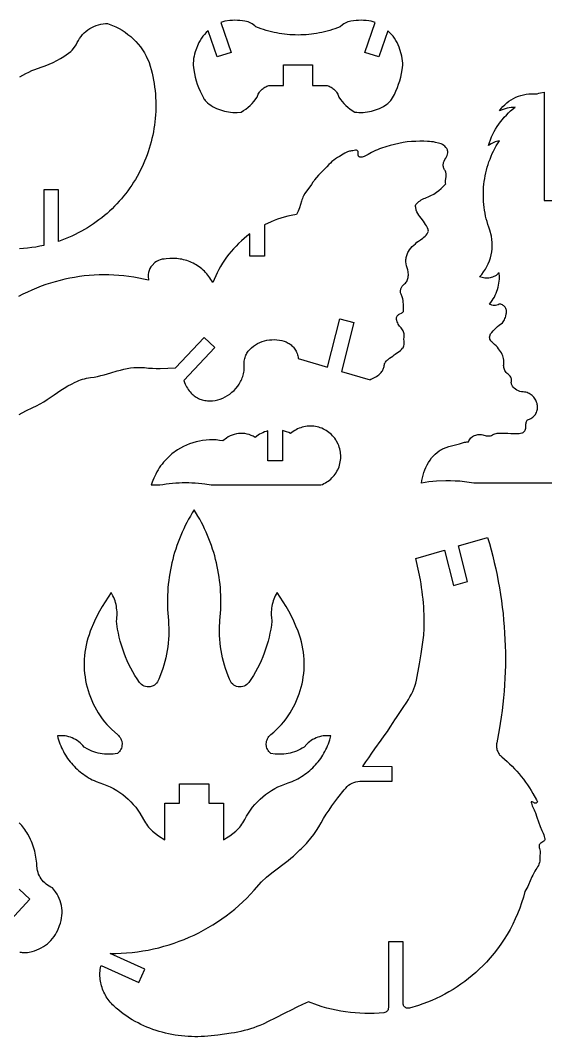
# Model space of a CAD drawing. Extents: x -3.7 to 29.6, y -1.8 to 16.4.
# Drawn here: x 7.87 to 16.91, y -1.79 to 15.72 of the extents above; entities that cross this region are included whole.
import ezdxf

# ---------------------------------------------------------------- set-up
doc = ezdxf.new("R2010")
doc.units = 0

msp = doc.modelspace()

# ---------------------------------------------------------------- linework, layer by layer
for points in [[(7.861, 14.745), (7.91, 14.775), (7.961, 14.803), (8.013, 14.829), (8.066, 14.853), (8.119, 14.875), (8.23, 14.913), (8.298, 14.937), (8.365, 14.964), (8.431, 14.993), (8.495, 15.025), (8.558, 15.06), (8.619, 15.097), (8.737, 15.18), (8.762, 15.208), (8.786, 15.237), (8.832, 15.298), (8.849, 15.336), (8.868, 15.373), (8.89, 15.408), (8.914, 15.442), (8.94, 15.473), (8.968, 15.503), (8.999, 15.53), (9.031, 15.555), (9.064, 15.578), (9.1, 15.598), (9.136, 15.616), (9.174, 15.631), (9.213, 15.644), (9.254, 15.654), (9.337, 15.664), (9.353, 15.664), (9.368, 15.663), (9.399, 15.656), (9.457, 15.633), (9.513, 15.608), (9.568, 15.579), (9.621, 15.548), (9.673, 15.514), (9.722, 15.478), (9.769, 15.439), (9.814, 15.398), (9.857, 15.354), (9.897, 15.309), (9.936, 15.261), (9.971, 15.211), (10.004, 15.159), (10.035, 15.105), (10.087, 14.993), (10.105, 14.932), (10.122, 14.872), (10.137, 14.812), (10.15, 14.752), (10.162, 14.691), (10.172, 14.631), (10.181, 14.57), (10.188, 14.51), (10.194, 14.45), (10.198, 14.389), (10.2, 14.329), (10.202, 14.269), (10.201, 14.21), (10.2, 14.15), (10.196, 14.09), (10.192, 14.031), (10.186, 13.972), (10.178, 13.914), (10.17, 13.855), (10.159, 13.797), (10.148, 13.739), (10.135, 13.682), (10.121, 13.625), (10.105, 13.568), (10.088, 13.512), (10.07, 13.457), (10.05, 13.401), (10.03, 13.347), (10.007, 13.292), (9.984, 13.239), (9.959, 13.186), (9.934, 13.133), (9.907, 13.082), (9.878, 13.03), (9.849, 12.98), (9.818, 12.93), (9.786, 12.881), (9.753, 12.833), (9.719, 12.785), (9.684, 12.738), (9.647, 12.692), (9.61, 12.647), (9.571, 12.603), (9.531, 12.559), (9.49, 12.517), (9.448, 12.475), (9.405, 12.435), (9.361, 12.395), (9.316, 12.356), (9.27, 12.319), (9.223, 12.282), (9.175, 12.246), (9.126, 12.212), (9.075, 12.179), (9.024, 12.146), (8.972, 12.115), (8.919, 12.086), (8.866, 12.057), (8.811, 12.03), (8.755, 12.003), (8.698, 11.979), (8.641, 11.955), (8.523, 11.912), (8.523, 12.802), (8.271, 12.802), (8.271, 12.802), (8.271, 11.841), (8.202, 11.827), (8.133, 11.814), (8.064, 11.804), (7.994, 11.796), (7.925, 11.789), (7.855, 11.785)], [(18.397, 7.748), (15.675, 7.748), (15.596, 7.761), (15.516, 7.771), (15.436, 7.779), (15.356, 7.784), (15.276, 7.787), (15.195, 7.787), (15.035, 7.781), (14.969, 7.775), (14.904, 7.768), (14.774, 7.748), (14.782, 7.793), (14.791, 7.839), (14.803, 7.884), (14.818, 7.93), (14.834, 7.975), (14.853, 8.019), (14.874, 8.062), (14.898, 8.103), (14.923, 8.143), (14.951, 8.181), (14.981, 8.216), (15.012, 8.249), (15.046, 8.278), (15.081, 8.304), (15.099, 8.316), (15.118, 8.327), (15.137, 8.337), (15.157, 8.346), (15.2, 8.362), (15.245, 8.377), (15.291, 8.391), (15.338, 8.404), (15.431, 8.427), (15.518, 8.451), (15.537, 8.455), (15.555, 8.457), (15.583, 8.458), (15.591, 8.478), (15.601, 8.496), (15.612, 8.513), (15.625, 8.527), (15.64, 8.54), (15.655, 8.552), (15.672, 8.562), (15.69, 8.57), (15.709, 8.576), (15.728, 8.581), (15.748, 8.584), (15.769, 8.585), (15.789, 8.585), (15.81, 8.583), (15.83, 8.579), (15.85, 8.574), (15.87, 8.569), (15.889, 8.565), (15.909, 8.562), (15.928, 8.561), (15.947, 8.562), (15.966, 8.565), (15.984, 8.571), (16.001, 8.581), (16.02, 8.591), (16.039, 8.599), (16.059, 8.605), (16.079, 8.608), (16.1, 8.61), (16.121, 8.611), (16.163, 8.611), (16.213, 8.61), (16.262, 8.608), (16.312, 8.605), (16.36, 8.605), (16.409, 8.604), (16.433, 8.604), (16.458, 8.605), (16.482, 8.607), (16.505, 8.613), (16.516, 8.617), (16.526, 8.622), (16.536, 8.629), (16.545, 8.636), (16.555, 8.648), (16.561, 8.662), (16.566, 8.677), (16.57, 8.693), (16.573, 8.728), (16.575, 8.763), (16.577, 8.779), (16.579, 8.795), (16.583, 8.809), (16.589, 8.822), (16.596, 8.832), (16.607, 8.84), (16.613, 8.843), (16.62, 8.846), (16.637, 8.848), (16.658, 8.859), (16.678, 8.871), (16.696, 8.885), (16.711, 8.9), (16.725, 8.916), (16.737, 8.932), (16.747, 8.949), (16.756, 8.967), (16.763, 8.986), (16.768, 9.005), (16.771, 9.024), (16.773, 9.043), (16.773, 9.063), (16.772, 9.083), (16.769, 9.102), (16.765, 9.121), (16.759, 9.14), (16.752, 9.159), (16.744, 9.177), (16.734, 9.195), (16.723, 9.211), (16.711, 9.227), (16.697, 9.242), (16.683, 9.256), (16.667, 9.269), (16.65, 9.281), (16.632, 9.291), (16.613, 9.3), (16.593, 9.307), (16.572, 9.312), (16.55, 9.316), (16.527, 9.318), (16.499, 9.321), (16.471, 9.328), (16.444, 9.337), (16.419, 9.35), (16.395, 9.364), (16.374, 9.381), (16.356, 9.4), (16.341, 9.42), (16.335, 9.43), (16.33, 9.441), (16.326, 9.452), (16.324, 9.463), (16.322, 9.474), (16.322, 9.485), (16.324, 9.495), (16.326, 9.506), (16.326, 9.524), (16.324, 9.542), (16.319, 9.558), (16.312, 9.574), (16.303, 9.589), (16.293, 9.603), (16.266, 9.626), (16.25, 9.639), (16.235, 9.654), (16.223, 9.67), (16.213, 9.687), (16.205, 9.704), (16.198, 9.722), (16.194, 9.74), (16.192, 9.758), (16.191, 9.776), (16.193, 9.794), (16.195, 9.818), (16.195, 9.842), (16.193, 9.867), (16.189, 9.892), (16.183, 9.916), (16.174, 9.941), (16.163, 9.966), (16.151, 9.99), (16.136, 10.015), (16.12, 10.039), (16.102, 10.063), (16.082, 10.087), (16.06, 10.111), (16.036, 10.134), (16.011, 10.158), (15.985, 10.18), (15.972, 10.194), (15.962, 10.21), (15.955, 10.227), (15.95, 10.245), (15.949, 10.263), (15.951, 10.281), (15.963, 10.317), (15.986, 10.344), (16.009, 10.37), (16.034, 10.396), (16.059, 10.42), (16.086, 10.444), (16.113, 10.466), (16.169, 10.508), (16.182, 10.526), (16.193, 10.544), (16.203, 10.563), (16.212, 10.583), (16.22, 10.603), (16.227, 10.624), (16.236, 10.666), (16.239, 10.68), (16.24, 10.695), (16.24, 10.71), (16.238, 10.725), (16.234, 10.739), (16.229, 10.753), (16.214, 10.779), (16.205, 10.79), (16.194, 10.801), (16.182, 10.81), (16.17, 10.818), (16.156, 10.824), (16.142, 10.829), (16.113, 10.833), (16.094, 10.821), (16.074, 10.813), (16.052, 10.807), (16.031, 10.806), (16.009, 10.807), (15.988, 10.813), (15.949, 10.833), (15.972, 10.862), (15.993, 10.892), (16.013, 10.922), (16.031, 10.953), (16.047, 10.986), (16.062, 11.018), (16.075, 11.052), (16.087, 11.086), (16.096, 11.121), (16.104, 11.156), (16.11, 11.192), (16.114, 11.227), (16.117, 11.264), (16.117, 11.3), (16.113, 11.373), (16.096, 11.356), (16.079, 11.341), (16.06, 11.327), (16.041, 11.315), (16.02, 11.305), (16, 11.296), (15.978, 11.289), (15.956, 11.283), (15.934, 11.279), (15.911, 11.277), (15.889, 11.277), (15.866, 11.278), (15.843, 11.282), (15.821, 11.287), (15.776, 11.302), (15.813, 11.344), (15.846, 11.387), (15.876, 11.433), (15.902, 11.479), (15.926, 11.528), (15.946, 11.578), (15.962, 11.629), (15.975, 11.68), (15.985, 11.733), (15.991, 11.786), (15.994, 11.839), (15.993, 11.893), (15.988, 11.947), (15.98, 12.001), (15.953, 12.107), (15.935, 12.155), (15.919, 12.203), (15.905, 12.252), (15.892, 12.3), (15.88, 12.349), (15.87, 12.399), (15.861, 12.448), (15.854, 12.498), (15.849, 12.547), (15.845, 12.597), (15.842, 12.647), (15.841, 12.697), (15.841, 12.747), (15.842, 12.796), (15.846, 12.846), (15.85, 12.895), (15.856, 12.945), (15.864, 12.994), (15.872, 13.043), (15.883, 13.092), (15.894, 13.14), (15.908, 13.188), (15.922, 13.236), (15.938, 13.283), (15.956, 13.33), (15.975, 13.377), (15.995, 13.423), (16.016, 13.468), (16.04, 13.513), (16.064, 13.558), (16.117, 13.644), (16.092, 13.639), (16.067, 13.633), (16.043, 13.625), (16.019, 13.616), (15.996, 13.605), (15.974, 13.593), (15.931, 13.566), (15.947, 13.615), (15.964, 13.663), (15.983, 13.71), (16.005, 13.756), (16.028, 13.802), (16.052, 13.846), (16.079, 13.89), (16.107, 13.932), (16.137, 13.973), (16.169, 14.013), (16.202, 14.051), (16.237, 14.088), (16.273, 14.124), (16.311, 14.158), (16.391, 14.223), (16.356, 14.22), (16.321, 14.217), (16.286, 14.211), (16.251, 14.204), (16.217, 14.195), (16.183, 14.185), (16.117, 14.16), (16.146, 14.198), (16.177, 14.233), (16.21, 14.266), (16.245, 14.297), (16.282, 14.325), (16.32, 14.351), (16.36, 14.374), (16.401, 14.394), (16.444, 14.412), (16.488, 14.427), (16.532, 14.439), (16.578, 14.448), (16.624, 14.453), (16.671, 14.456), (16.765, 14.452), (16.765, 14.452), (16.795, 14.463), (16.825, 14.472), (16.888, 14.485), (16.888, 12.617), (17.14, 12.617)], [(7.847, 8.932), (7.966, 8.992), (8.086, 9.049), (8.149, 9.08), (8.211, 9.114), (8.271, 9.15), (8.331, 9.188), (8.449, 9.268), (8.567, 9.347), (8.626, 9.385), (8.686, 9.422), (8.748, 9.455), (8.81, 9.486), (8.842, 9.5), (8.874, 9.513), (8.907, 9.525), (8.94, 9.536), (8.973, 9.545), (9.007, 9.554), (9.042, 9.56), (9.077, 9.566), (9.137, 9.575), (9.196, 9.587), (9.254, 9.6), (9.311, 9.615), (9.425, 9.648), (9.538, 9.681), (9.595, 9.696), (9.651, 9.71), (9.709, 9.722), (9.767, 9.731), (9.825, 9.738), (9.884, 9.742), (9.914, 9.742), (9.945, 9.741), (9.975, 9.74), (10.006, 9.737), (10.074, 9.73), (10.142, 9.727), (10.21, 9.725), (10.276, 9.725), (10.409, 9.728), (10.542, 9.732), (11.033, 10.258), (11.217, 10.085), (10.682, 9.513), (10.694, 9.483), (10.706, 9.455), (10.718, 9.429), (10.731, 9.404), (10.745, 9.381), (10.76, 9.359), (10.775, 9.338), (10.791, 9.318), (10.808, 9.3), (10.825, 9.283), (10.843, 9.267), (10.861, 9.252), (10.88, 9.239), (10.899, 9.227), (10.919, 9.216), (10.939, 9.206), (10.96, 9.197), (10.981, 9.189), (11.002, 9.183), (11.023, 9.177), (11.045, 9.173), (11.067, 9.169), (11.089, 9.167), (11.111, 9.166), (11.133, 9.165), (11.178, 9.168), (11.222, 9.174), (11.267, 9.184), (11.311, 9.197), (11.354, 9.214), (11.396, 9.234), (11.436, 9.257), (11.476, 9.283), (11.513, 9.312), (11.548, 9.344), (11.581, 9.379), (11.611, 9.416), (11.638, 9.455), (11.662, 9.496), (11.672, 9.518), (11.682, 9.54), (11.691, 9.562), (11.699, 9.585), (11.706, 9.609), (11.712, 9.633), (11.717, 9.657), (11.72, 9.682), (11.723, 9.707), (11.724, 9.732), (11.725, 9.758), (11.724, 9.784), (11.723, 9.807), (11.723, 9.829), (11.725, 9.851), (11.728, 9.872), (11.733, 9.892), (11.738, 9.912), (11.745, 9.932), (11.753, 9.951), (11.761, 9.969), (11.771, 9.987), (11.782, 10.004), (11.794, 10.02), (11.806, 10.036), (11.82, 10.051), (11.849, 10.08), (11.881, 10.106), (11.915, 10.13), (11.952, 10.151), (11.991, 10.169), (12.031, 10.185), (12.073, 10.198), (12.115, 10.208), (12.158, 10.215), (12.201, 10.219), (12.244, 10.22), (12.287, 10.218), (12.329, 10.213), (12.37, 10.205), (12.409, 10.194), (12.447, 10.179), (12.465, 10.171), (12.482, 10.161), (12.499, 10.151), (12.516, 10.14), (12.531, 10.128), (12.546, 10.115), (12.56, 10.102), (12.573, 10.087), (12.586, 10.072), (12.597, 10.055), (12.608, 10.038), (12.618, 10.02), (12.626, 10.001), (12.634, 9.981), (12.641, 9.96), (12.646, 9.938), (12.65, 9.916), (12.653, 9.892), (13.155, 9.744), (13.155, 9.744), (13.368, 10.576), (13.613, 10.513), (13.397, 9.673), (13.89, 9.527), (13.904, 9.536), (13.91, 9.539), (13.945, 9.555), (13.978, 9.573), (14.001, 9.587), (14.024, 9.602), (14.039, 9.614), (14.055, 9.627), (14.069, 9.64), (14.082, 9.655), (14.093, 9.668), (14.102, 9.682), (14.111, 9.697), (14.118, 9.712), (14.124, 9.727), (14.128, 9.742), (14.132, 9.759), (14.134, 9.775), (14.137, 9.792), (14.141, 9.807), (14.148, 9.821), (14.156, 9.834), (14.165, 9.847), (14.176, 9.858), (14.188, 9.869), (14.2, 9.879), (14.227, 9.898), (14.255, 9.917), (14.281, 9.935), (14.306, 9.955), (14.325, 9.971), (14.347, 9.986), (14.391, 10.017), (14.413, 10.033), (14.433, 10.051), (14.451, 10.071), (14.459, 10.081), (14.466, 10.093), (14.472, 10.115), (14.476, 10.138), (14.477, 10.162), (14.476, 10.185), (14.474, 10.233), (14.475, 10.256), (14.476, 10.279), (14.478, 10.298), (14.476, 10.318), (14.472, 10.337), (14.466, 10.356), (14.458, 10.374), (14.448, 10.391), (14.437, 10.407), (14.425, 10.421), (14.412, 10.435), (14.399, 10.451), (14.387, 10.469), (14.376, 10.487), (14.366, 10.507), (14.358, 10.527), (14.352, 10.547), (14.348, 10.568), (14.347, 10.581), (14.347, 10.598), (14.349, 10.612), (14.355, 10.624), (14.362, 10.634), (14.372, 10.643), (14.382, 10.65), (14.405, 10.663), (14.429, 10.675), (14.44, 10.681), (14.45, 10.689), (14.458, 10.697), (14.464, 10.707), (14.467, 10.719), (14.468, 10.733), (14.466, 10.8), (14.465, 10.832), (14.463, 10.863), (14.46, 10.894), (14.454, 10.925), (14.444, 10.956), (14.438, 10.972), (14.43, 10.987), (14.424, 11.001), (14.42, 11.015), (14.417, 11.028), (14.415, 11.042), (14.415, 11.055), (14.416, 11.069), (14.418, 11.082), (14.421, 11.094), (14.426, 11.107), (14.432, 11.119), (14.439, 11.131), (14.446, 11.142), (14.464, 11.163), (14.485, 11.182), (14.499, 11.194), (14.511, 11.208), (14.522, 11.223), (14.53, 11.239), (14.537, 11.256), (14.542, 11.274), (14.546, 11.292), (14.549, 11.311), (14.55, 11.33), (14.55, 11.349), (14.549, 11.368), (14.546, 11.387), (14.539, 11.423), (14.528, 11.457), (14.518, 11.49), (14.511, 11.525), (14.508, 11.561), (14.508, 11.598), (14.51, 11.616), (14.512, 11.634), (14.516, 11.652), (14.521, 11.67), (14.527, 11.687), (14.534, 11.704), (14.542, 11.72), (14.551, 11.736), (14.572, 11.765), (14.594, 11.794), (14.618, 11.821), (14.643, 11.848), (14.67, 11.872), (14.698, 11.896), (14.727, 11.918), (14.757, 11.939), (14.799, 11.969), (14.819, 11.985), (14.838, 12.002), (14.856, 12.02), (14.871, 12.04), (14.885, 12.063), (14.896, 12.088), (14.893, 12.103), (14.889, 12.119), (14.878, 12.148), (14.864, 12.177), (14.847, 12.205), (14.829, 12.232), (14.809, 12.258), (14.768, 12.311), (14.748, 12.338), (14.73, 12.365), (14.713, 12.392), (14.698, 12.421), (14.686, 12.45), (14.682, 12.465), (14.679, 12.481), (14.676, 12.497), (14.675, 12.513), (14.675, 12.53), (14.676, 12.547), (14.712, 12.581), (14.732, 12.598), (14.751, 12.613), (14.772, 12.626), (14.793, 12.639), (14.815, 12.65), (14.838, 12.659), (14.864, 12.668), (14.89, 12.678), (14.939, 12.701), (14.986, 12.728), (15.032, 12.758), (15.075, 12.79), (15.117, 12.825), (15.156, 12.863), (15.194, 12.903), (15.192, 12.917), (15.191, 12.931), (15.192, 12.961), (15.199, 13.021), (15.202, 13.051), (15.202, 13.066), (15.201, 13.08), (15.198, 13.094), (15.195, 13.107), (15.189, 13.12), (15.181, 13.132), (15.173, 13.145), (15.166, 13.158), (15.161, 13.171), (15.157, 13.184), (15.154, 13.198), (15.152, 13.212), (15.151, 13.226), (15.152, 13.24), (15.154, 13.254), (15.156, 13.268), (15.16, 13.282), (15.165, 13.295), (15.177, 13.322), (15.193, 13.347), (15.207, 13.369), (15.217, 13.392), (15.225, 13.415), (15.228, 13.439), (15.229, 13.451), (15.228, 13.463), (15.226, 13.475), (15.223, 13.487), (15.219, 13.498), (15.213, 13.509), (15.206, 13.52), (15.198, 13.53), (15.179, 13.55), (15.159, 13.566), (15.137, 13.579), (15.114, 13.59), (15.091, 13.599), (15.067, 13.606), (15.016, 13.618), (14.983, 13.625), (14.949, 13.629), (14.916, 13.632), (14.882, 13.634), (14.815, 13.636), (14.748, 13.636), (14.676, 13.635), (14.603, 13.631), (14.531, 13.624), (14.495, 13.619), (14.461, 13.613), (14.387, 13.599), (14.313, 13.582), (14.237, 13.563), (14.162, 13.542), (14.088, 13.518), (14.052, 13.505), (14.016, 13.491), (13.982, 13.476), (13.948, 13.46), (13.915, 13.443), (13.884, 13.426), (13.855, 13.409), (13.822, 13.391), (13.788, 13.375), (13.771, 13.368), (13.755, 13.364), (13.74, 13.361), (13.726, 13.361), (13.713, 13.364), (13.708, 13.366), (13.703, 13.37), (13.698, 13.374), (13.694, 13.379), (13.691, 13.385), (13.688, 13.393), (13.685, 13.411), (13.685, 13.434), (13.685, 13.448), (13.683, 13.459), (13.679, 13.468), (13.673, 13.474), (13.666, 13.479), (13.658, 13.481), (13.649, 13.482), (13.639, 13.482), (13.617, 13.478), (13.594, 13.474), (13.572, 13.469), (13.552, 13.468), (13.536, 13.467), (13.52, 13.463), (13.504, 13.457), (13.488, 13.449), (13.456, 13.43), (13.427, 13.412), (13.363, 13.374), (13.33, 13.354), (13.297, 13.333), (13.265, 13.311), (13.235, 13.288), (13.207, 13.262), (13.181, 13.235), (13.148, 13.197), (13.112, 13.16), (13.038, 13.087), (13.001, 13.05), (12.967, 13.012), (12.935, 12.972), (12.92, 12.951), (12.906, 12.93), (12.881, 12.89), (12.853, 12.852), (12.796, 12.775), (12.769, 12.735), (12.745, 12.695), (12.734, 12.674), (12.725, 12.652), (12.717, 12.63), (12.71, 12.607), (12.693, 12.548), (12.673, 12.49), (12.65, 12.433), (12.626, 12.376), (12.532, 12.359), (12.473, 12.345), (12.414, 12.329), (12.356, 12.311), (12.298, 12.292), (12.241, 12.271), (12.185, 12.247), (12.074, 12.195), (12.074, 11.66), (11.821, 11.66), (11.822, 12.04), (11.771, 12.001), (11.722, 11.961), (11.674, 11.919), (11.627, 11.876), (11.583, 11.832), (11.54, 11.785), (11.498, 11.738), (11.458, 11.689), (11.42, 11.639), (11.383, 11.587), (11.348, 11.535), (11.315, 11.481), (11.284, 11.426), (11.255, 11.37), (11.181, 11.205), (11.166, 11.232), (11.151, 11.258), (11.134, 11.283), (11.116, 11.308), (11.097, 11.332), (11.078, 11.355), (11.058, 11.377), (11.037, 11.398), (11.015, 11.418), (10.993, 11.438), (10.969, 11.456), (10.946, 11.474), (10.921, 11.491), (10.896, 11.507), (10.871, 11.521), (10.845, 11.535), (10.818, 11.548), (10.791, 11.56), (10.763, 11.57), (10.735, 11.58), (10.707, 11.589), (10.678, 11.596), (10.649, 11.603), (10.62, 11.608), (10.59, 11.612), (10.561, 11.616), (10.531, 11.617), (10.5, 11.618), (10.47, 11.618), (10.44, 11.616), (10.379, 11.61), (10.344, 11.608), (10.31, 11.603), (10.277, 11.595), (10.245, 11.582), (10.215, 11.566), (10.187, 11.547), (10.138, 11.499), (10.117, 11.471), (10.1, 11.442), (10.087, 11.41), (10.077, 11.378), (10.071, 11.344), (10.069, 11.31), (10.076, 11.242), (9.991, 11.262), (9.907, 11.279), (9.821, 11.294), (9.736, 11.307), (9.651, 11.317), (9.566, 11.325), (9.48, 11.331), (9.395, 11.334), (9.309, 11.335), (9.224, 11.334), (9.139, 11.33), (9.054, 11.324), (8.97, 11.316), (8.885, 11.305), (8.801, 11.292), (8.718, 11.277), (8.635, 11.259), (8.552, 11.239), (8.47, 11.217), (8.388, 11.193), (8.308, 11.167), (8.227, 11.138), (8.148, 11.107), (8.069, 11.074), (7.991, 11.039), (7.914, 11.001), (7.838, 10.962)], [(7.858, -0.331), (7.88, -0.334), (7.902, -0.336), (7.924, -0.338), (7.947, -0.338), (7.991, -0.336), (8.018, -0.332), (8.071, -0.32), (8.113, -0.308), (8.153, -0.293), (8.192, -0.276), (8.23, -0.257), (8.266, -0.236), (8.301, -0.212), (8.335, -0.186), (8.366, -0.158), (8.396, -0.128), (8.423, -0.096), (8.449, -0.063), (8.472, -0.027), (8.493, 0.01), (8.512, 0.048), (8.543, 0.129), (8.543, 0.129), (8.558, 0.17), (8.57, 0.213), (8.579, 0.255), (8.585, 0.298), (8.587, 0.342), (8.587, 0.385), (8.583, 0.427), (8.577, 0.47), (8.567, 0.512), (8.555, 0.553), (8.539, 0.593), (8.521, 0.632), (8.5, 0.67), (8.476, 0.707), (8.42, 0.775), (8.391, 0.789), (8.363, 0.804), (8.337, 0.821), (8.312, 0.84), (8.289, 0.861), (8.267, 0.883), (8.247, 0.907), (8.229, 0.932), (8.212, 0.958), (8.197, 0.985), (8.184, 1.013), (8.174, 1.043), (8.165, 1.073), (8.158, 1.103), (8.151, 1.167), (8.15, 1.202), (8.147, 1.237), (8.143, 1.272), (8.138, 1.307), (8.132, 1.342), (8.125, 1.376), (8.117, 1.41), (8.108, 1.444), (8.097, 1.478), (8.086, 1.511), (8.074, 1.544), (8.06, 1.576), (8.045, 1.608), (8.03, 1.64), (7.995, 1.701), (7.98, 1.728), (7.964, 1.755), (7.947, 1.78), (7.93, 1.805), (7.911, 1.828), (7.892, 1.851), (7.871, 1.873), (7.85, 1.895)], [(7.847, 0.754), (8.03, 0.583), (7.496, 0.009)]]:
    msp.add_lwpolyline(points)
for points in [[(11.497, 15.168), (11.257, 15.088), (11.105, 15.541), (11.104, 15.54), (11.102, 15.539), (11.07, 15.509), (11.04, 15.478), (11.012, 15.445), (10.986, 15.411), (10.963, 15.374), (10.942, 15.336), (10.879, 15.177), (10.868, 15.139), (10.86, 15.101), (10.853, 15.062), (10.849, 15.023), (10.847, 14.984), (10.847, 14.945), (10.855, 14.867), (10.866, 14.804), (10.88, 14.742), (10.897, 14.68), (10.916, 14.619), (10.938, 14.56), (10.963, 14.501), (11.02, 14.386), (11.03, 14.37), (11.04, 14.355), (11.051, 14.34), (11.063, 14.326), (11.076, 14.313), (11.089, 14.3), (11.118, 14.277), (11.148, 14.256), (11.18, 14.237), (11.212, 14.219), (11.245, 14.203), (11.278, 14.189), (11.313, 14.176), (11.347, 14.165), (11.382, 14.155), (11.418, 14.147), (11.454, 14.141), (11.49, 14.137), (11.526, 14.134), (11.563, 14.133), (11.6, 14.133), (11.673, 14.14), (11.714, 14.165), (11.752, 14.192), (11.789, 14.221), (11.825, 14.252), (11.858, 14.285), (11.89, 14.32), (11.946, 14.396), (11.952, 14.414), (11.958, 14.432), (11.966, 14.449), (11.975, 14.465), (11.985, 14.481), (11.995, 14.496), (12.007, 14.51), (12.02, 14.523), (12.033, 14.536), (12.047, 14.547), (12.062, 14.558), (12.078, 14.568), (12.094, 14.576), (12.111, 14.584), (12.147, 14.596), (12.398, 14.596), (12.398, 14.954), (12.901, 14.954), (12.901, 14.596), (13.152, 14.596), (13.17, 14.591), (13.188, 14.584), (13.205, 14.576), (13.221, 14.568), (13.237, 14.558), (13.252, 14.547), (13.266, 14.536), (13.279, 14.523), (13.292, 14.51), (13.304, 14.496), (13.314, 14.481), (13.324, 14.465), (13.333, 14.449), (13.341, 14.432), (13.353, 14.396), (13.38, 14.357), (13.409, 14.32), (13.441, 14.285), (13.474, 14.252), (13.51, 14.221), (13.547, 14.192), (13.626, 14.14), (13.663, 14.136), (13.699, 14.133), (13.736, 14.133), (13.773, 14.134), (13.809, 14.137), (13.845, 14.141), (13.881, 14.147), (13.917, 14.155), (13.952, 14.165), (13.986, 14.176), (14.021, 14.189), (14.054, 14.203), (14.087, 14.219), (14.119, 14.237), (14.181, 14.277), (14.196, 14.288), (14.21, 14.3), (14.223, 14.313), (14.236, 14.326), (14.248, 14.34), (14.259, 14.355), (14.279, 14.386), (14.309, 14.443), (14.336, 14.501), (14.361, 14.56), (14.383, 14.619), (14.402, 14.68), (14.419, 14.742), (14.444, 14.867), (14.449, 14.906), (14.452, 14.945), (14.452, 14.984), (14.45, 15.023), (14.446, 15.062), (14.439, 15.101), (14.392, 15.257), (14.376, 15.297), (14.357, 15.336), (14.336, 15.374), (14.313, 15.411), (14.287, 15.445), (14.259, 15.478), (14.197, 15.539), (14.195, 15.54), (14.194, 15.541), (14.042, 15.088), (13.802, 15.168), (13.976, 15.684), (13.91, 15.703), (13.867, 15.71), (13.823, 15.715), (13.78, 15.718), (13.736, 15.72), (13.693, 15.719), (13.649, 15.717), (13.562, 15.707), (13.535, 15.702), (13.509, 15.694), (13.484, 15.685), (13.46, 15.673), (13.436, 15.66), (13.414, 15.644), (13.373, 15.608), (13.33, 15.591), (13.286, 15.575), (13.241, 15.56), (13.197, 15.546), (13.152, 15.533), (13.107, 15.522), (13.062, 15.511), (13.017, 15.502), (12.971, 15.493), (12.925, 15.486), (12.88, 15.48), (12.834, 15.475), (12.788, 15.471), (12.742, 15.468), (12.696, 15.467), (12.65, 15.466), (12.603, 15.467), (12.557, 15.468), (12.511, 15.471), (12.465, 15.475), (12.419, 15.48), (12.374, 15.486), (12.328, 15.493), (12.282, 15.502), (12.237, 15.511), (12.192, 15.522), (12.147, 15.533), (12.102, 15.546), (12.058, 15.56), (12.013, 15.575), (11.926, 15.608), (11.906, 15.627), (11.885, 15.644), (11.863, 15.66), (11.839, 15.673), (11.815, 15.685), (11.79, 15.694), (11.737, 15.707), (11.694, 15.713), (11.65, 15.717), (11.606, 15.719), (11.563, 15.72), (11.519, 15.718), (11.476, 15.715), (11.389, 15.703), (11.323, 15.684), (11.497, 15.168)], [(12.13, 8.133), (12.13, 8.647), (12.1, 8.639), (12.071, 8.629), (12.042, 8.617), (12.014, 8.604), (11.987, 8.589), (11.961, 8.573), (11.912, 8.536), (11.878, 8.555), (11.843, 8.571), (11.808, 8.584), (11.772, 8.593), (11.735, 8.6), (11.698, 8.603), (11.661, 8.604), (11.624, 8.601), (11.588, 8.596), (11.552, 8.588), (11.517, 8.576), (11.482, 8.562), (11.449, 8.545), (11.417, 8.525), (11.358, 8.476), (11.299, 8.485), (11.241, 8.491), (11.182, 8.493), (11.124, 8.493), (11.066, 8.489), (11.008, 8.482), (10.951, 8.472), (10.894, 8.459), (10.838, 8.443), (10.783, 8.424), (10.729, 8.402), (10.677, 8.378), (10.625, 8.35), (10.575, 8.319), (10.48, 8.25), (10.448, 8.224), (10.418, 8.196), (10.389, 8.168), (10.361, 8.138), (10.334, 8.107), (10.309, 8.076), (10.284, 8.043), (10.261, 8.01), (10.239, 7.976), (10.219, 7.941), (10.2, 7.905), (10.182, 7.869), (10.165, 7.832), (10.15, 7.794), (10.124, 7.717), (10.268, 7.717), (10.323, 7.726), (10.379, 7.734), (10.434, 7.741), (10.49, 7.746), (10.545, 7.751), (10.601, 7.754), (10.657, 7.756), (10.713, 7.756), (10.768, 7.756), (10.824, 7.754), (10.88, 7.751), (10.935, 7.746), (10.991, 7.741), (11.046, 7.734), (11.157, 7.717), (13.043, 7.717), (13.07, 7.727), (13.096, 7.739), (13.122, 7.753), (13.146, 7.768), (13.17, 7.784), (13.192, 7.801), (13.214, 7.819), (13.234, 7.839), (13.254, 7.86), (13.272, 7.881), (13.289, 7.904), (13.305, 7.928), (13.32, 7.952), (13.333, 7.978), (13.356, 8.031), (13.365, 8.058), (13.372, 8.086), (13.378, 8.114), (13.382, 8.142), (13.385, 8.171), (13.386, 8.199), (13.386, 8.227), (13.384, 8.256), (13.381, 8.284), (13.376, 8.312), (13.369, 8.34), (13.361, 8.367), (13.352, 8.394), (13.341, 8.42), (13.314, 8.472), (13.299, 8.496), (13.283, 8.52), (13.265, 8.542), (13.246, 8.564), (13.226, 8.584), (13.205, 8.603), (13.183, 8.621), (13.16, 8.638), (13.136, 8.653), (13.112, 8.667), (13.086, 8.68), (13.06, 8.692), (13.033, 8.702), (13.006, 8.71), (12.95, 8.723), (12.921, 8.727), (12.892, 8.729), (12.864, 8.73), (12.835, 8.729), (12.807, 8.727), (12.778, 8.723), (12.751, 8.717), (12.723, 8.71), (12.696, 8.702), (12.669, 8.692), (12.643, 8.681), (12.618, 8.668), (12.593, 8.654), (12.569, 8.638), (12.523, 8.603), (12.489, 8.619), (12.454, 8.633), (12.382, 8.653), (12.382, 8.133), (12.13, 8.133)], [(11.579, 1.752), (11.602, 1.774), (11.624, 1.797), (11.646, 1.82), (11.665, 1.845), (11.684, 1.871), (11.702, 1.897), (11.733, 1.953), (11.763, 2.009), (11.795, 2.063), (11.831, 2.116), (11.868, 2.166), (11.909, 2.214), (11.951, 2.26), (11.996, 2.304), (12.043, 2.346), (12.091, 2.385), (12.142, 2.421), (12.195, 2.455), (12.249, 2.487), (12.305, 2.515), (12.363, 2.541), (12.483, 2.584), (12.517, 2.596), (12.55, 2.61), (12.583, 2.625), (12.615, 2.64), (12.647, 2.657), (12.678, 2.674), (12.708, 2.693), (12.738, 2.712), (12.768, 2.732), (12.796, 2.753), (12.824, 2.775), (12.851, 2.797), (12.877, 2.821), (12.903, 2.845), (12.928, 2.87), (12.952, 2.896), (12.975, 2.922), (12.998, 2.95), (13.019, 2.977), (13.04, 3.006), (13.06, 3.035), (13.079, 3.065), (13.097, 3.095), (13.114, 3.126), (13.131, 3.158), (13.146, 3.19), (13.16, 3.223), (13.174, 3.256), (13.186, 3.289), (13.197, 3.324), (13.217, 3.393), (13.184, 3.396), (13.151, 3.397), (13.118, 3.396), (13.085, 3.393), (13.053, 3.387), (13.022, 3.38), (12.991, 3.37), (12.96, 3.359), (12.931, 3.346), (12.902, 3.33), (12.875, 3.313), (12.848, 3.294), (12.823, 3.274), (12.799, 3.251), (12.755, 3.201), (12.723, 3.182), (12.69, 3.164), (12.656, 3.147), (12.622, 3.132), (12.587, 3.119), (12.552, 3.108), (12.516, 3.099), (12.48, 3.091), (12.443, 3.084), (12.406, 3.08), (12.369, 3.077), (12.332, 3.077), (12.295, 3.077), (12.257, 3.08), (12.183, 3.091), (12.165, 3.107), (12.149, 3.124), (12.135, 3.143), (12.124, 3.164), (12.115, 3.185), (12.109, 3.208), (12.103, 3.255), (12.105, 3.279), (12.109, 3.302), (12.116, 3.324), (12.125, 3.346), (12.136, 3.366), (12.15, 3.385), (12.184, 3.418), (12.232, 3.459), (12.278, 3.502), (12.322, 3.546), (12.365, 3.592), (12.405, 3.639), (12.443, 3.688), (12.478, 3.738), (12.512, 3.789), (12.544, 3.841), (12.574, 3.894), (12.601, 3.948), (12.626, 4.003), (12.649, 4.059), (12.67, 4.116), (12.689, 4.174), (12.705, 4.232), (12.72, 4.291), (12.732, 4.35), (12.741, 4.41), (12.749, 4.47), (12.754, 4.53), (12.756, 4.591), (12.757, 4.652), (12.754, 4.713), (12.75, 4.774), (12.743, 4.835), (12.734, 4.896), (12.722, 4.957), (12.708, 5.017), (12.691, 5.077), (12.65, 5.197), (12.614, 5.285), (12.576, 5.372), (12.535, 5.458), (12.491, 5.542), (12.444, 5.625), (12.395, 5.706), (12.289, 5.865), (12.273, 5.837), (12.259, 5.808), (12.246, 5.779), (12.234, 5.749), (12.224, 5.719), (12.215, 5.689), (12.207, 5.658), (12.201, 5.627), (12.196, 5.596), (12.192, 5.564), (12.19, 5.532), (12.189, 5.501), (12.19, 5.469), (12.192, 5.437), (12.2, 5.373), (12.191, 5.302), (12.18, 5.232), (12.167, 5.161), (12.151, 5.092), (12.134, 5.023), (12.114, 4.954), (12.092, 4.887), (12.068, 4.82), (12.042, 4.754), (12.014, 4.688), (11.984, 4.624), (11.952, 4.56), (11.917, 4.498), (11.881, 4.436), (11.803, 4.316), (11.786, 4.296), (11.767, 4.278), (11.745, 4.263), (11.722, 4.251), (11.698, 4.243), (11.672, 4.238), (11.619, 4.239), (11.593, 4.245), (11.569, 4.255), (11.546, 4.268), (11.526, 4.283), (11.507, 4.302), (11.492, 4.323), (11.47, 4.371), (11.445, 4.431), (11.422, 4.492), (11.402, 4.553), (11.383, 4.615), (11.366, 4.677), (11.35, 4.74), (11.337, 4.803), (11.326, 4.866), (11.316, 4.93), (11.309, 4.994), (11.303, 5.059), (11.3, 5.123), (11.298, 5.188), (11.298, 5.252), (11.305, 5.382), (11.311, 5.445), (11.316, 5.507), (11.319, 5.57), (11.322, 5.632), (11.322, 5.695), (11.322, 5.757), (11.32, 5.82), (11.317, 5.882), (11.313, 5.944), (11.307, 6.006), (11.3, 6.068), (11.292, 6.129), (11.282, 6.191), (11.271, 6.252), (11.259, 6.313), (11.246, 6.373), (11.231, 6.434), (11.215, 6.494), (11.198, 6.553), (11.179, 6.612), (11.16, 6.671), (11.139, 6.73), (11.116, 6.788), (11.093, 6.846), (11.068, 6.903), (11.042, 6.96), (11.015, 7.016), (10.987, 7.072), (10.957, 7.127), (10.927, 7.181), (10.861, 7.289), (10.828, 7.235), (10.796, 7.181), (10.766, 7.127), (10.736, 7.072), (10.708, 7.016), (10.681, 6.96), (10.655, 6.903), (10.63, 6.846), (10.607, 6.788), (10.584, 6.73), (10.563, 6.671), (10.544, 6.612), (10.525, 6.553), (10.508, 6.494), (10.492, 6.434), (10.477, 6.373), (10.464, 6.313), (10.452, 6.252), (10.441, 6.191), (10.431, 6.129), (10.423, 6.068), (10.416, 6.006), (10.41, 5.944), (10.406, 5.882), (10.403, 5.82), (10.401, 5.757), (10.401, 5.695), (10.401, 5.632), (10.404, 5.57), (10.407, 5.507), (10.418, 5.382), (10.422, 5.317), (10.425, 5.252), (10.425, 5.188), (10.423, 5.123), (10.42, 5.059), (10.414, 4.994), (10.407, 4.93), (10.397, 4.866), (10.386, 4.803), (10.373, 4.74), (10.357, 4.677), (10.34, 4.615), (10.321, 4.553), (10.301, 4.492), (10.253, 4.371), (10.244, 4.346), (10.231, 4.323), (10.216, 4.302), (10.197, 4.283), (10.177, 4.268), (10.154, 4.255), (10.104, 4.239), (10.077, 4.237), (10.051, 4.238), (10.025, 4.243), (10.001, 4.251), (9.978, 4.263), (9.956, 4.278), (9.92, 4.316), (9.88, 4.376), (9.842, 4.436), (9.806, 4.498), (9.771, 4.56), (9.739, 4.624), (9.709, 4.688), (9.681, 4.754), (9.655, 4.82), (9.631, 4.887), (9.609, 4.954), (9.589, 5.023), (9.572, 5.092), (9.556, 5.161), (9.543, 5.232), (9.523, 5.373), (9.528, 5.405), (9.531, 5.437), (9.533, 5.469), (9.534, 5.501), (9.533, 5.532), (9.531, 5.564), (9.527, 5.596), (9.522, 5.627), (9.516, 5.658), (9.508, 5.689), (9.499, 5.719), (9.489, 5.749), (9.477, 5.779), (9.464, 5.808), (9.434, 5.865), (9.38, 5.786), (9.328, 5.706), (9.279, 5.625), (9.232, 5.542), (9.188, 5.458), (9.147, 5.372), (9.073, 5.197), (9.051, 5.137), (9.032, 5.077), (9.015, 5.017), (9.001, 4.957), (8.989, 4.896), (8.98, 4.835), (8.973, 4.774), (8.968, 4.713), (8.966, 4.652), (8.967, 4.591), (8.969, 4.53), (8.974, 4.47), (8.982, 4.41), (8.991, 4.35), (9.003, 4.291), (9.018, 4.232), (9.034, 4.174), (9.053, 4.116), (9.074, 4.059), (9.097, 4.003), (9.122, 3.948), (9.149, 3.894), (9.179, 3.841), (9.211, 3.789), (9.245, 3.738), (9.28, 3.688), (9.318, 3.639), (9.358, 3.592), (9.401, 3.546), (9.445, 3.502), (9.539, 3.418), (9.557, 3.403), (9.573, 3.385), (9.587, 3.366), (9.598, 3.346), (9.607, 3.324), (9.614, 3.302), (9.62, 3.255), (9.618, 3.231), (9.614, 3.208), (9.608, 3.185), (9.599, 3.164), (9.588, 3.143), (9.574, 3.124), (9.54, 3.091), (9.503, 3.085), (9.466, 3.08), (9.428, 3.077), (9.391, 3.077), (9.354, 3.077), (9.317, 3.08), (9.28, 3.084), (9.243, 3.091), (9.207, 3.099), (9.171, 3.108), (9.136, 3.119), (9.101, 3.132), (9.067, 3.147), (9.033, 3.164), (8.968, 3.201), (8.947, 3.227), (8.924, 3.251), (8.9, 3.274), (8.875, 3.294), (8.848, 3.313), (8.821, 3.33), (8.792, 3.346), (8.763, 3.359), (8.732, 3.37), (8.701, 3.38), (8.67, 3.387), (8.638, 3.393), (8.605, 3.396), (8.572, 3.397), (8.506, 3.393), (8.515, 3.358), (8.525, 3.324), (8.537, 3.289), (8.549, 3.256), (8.563, 3.223), (8.577, 3.19), (8.592, 3.158), (8.609, 3.126), (8.626, 3.095), (8.644, 3.065), (8.663, 3.035), (8.683, 3.006), (8.704, 2.977), (8.725, 2.95), (8.748, 2.922), (8.771, 2.896), (8.795, 2.87), (8.82, 2.845), (8.846, 2.821), (8.872, 2.797), (8.899, 2.775), (8.927, 2.753), (8.955, 2.732), (8.985, 2.712), (9.014, 2.693), (9.045, 2.674), (9.076, 2.657), (9.108, 2.64), (9.14, 2.625), (9.173, 2.61), (9.24, 2.584), (9.301, 2.564), (9.36, 2.541), (9.418, 2.515), (9.474, 2.487), (9.528, 2.455), (9.581, 2.421), (9.632, 2.385), (9.68, 2.346), (9.727, 2.304), (9.772, 2.26), (9.814, 2.214), (9.855, 2.166), (9.892, 2.116), (9.928, 2.063), (9.99, 1.953), (10.005, 1.925), (10.021, 1.897), (10.039, 1.871), (10.058, 1.845), (10.077, 1.82), (10.099, 1.797), (10.144, 1.752), (10.194, 1.71), (10.247, 1.671), (10.359, 1.604), (10.359, 2.234), (10.61, 2.234), (10.61, 2.567), (11.113, 2.567), (11.113, 2.234), (11.364, 2.234), (11.364, 1.604), (11.421, 1.636), (11.476, 1.671), (11.579, 1.752)], [(14.207, -1.288), (14.205, -1.304), (14.201, -1.32), (14.194, -1.334), (14.184, -1.346), (14.173, -1.356), (14.16, -1.365), (14.129, -1.374), (14.047, -1.38), (13.964, -1.385), (13.881, -1.387), (13.798, -1.386), (13.715, -1.383), (13.633, -1.377), (13.551, -1.369), (13.469, -1.359), (13.387, -1.346), (13.306, -1.331), (13.225, -1.313), (13.145, -1.293), (13.065, -1.271), (12.986, -1.246), (12.83, -1.189), (12.729, -1.234), (12.63, -1.281), (12.533, -1.329), (12.437, -1.377), (12.244, -1.474), (12.147, -1.522), (12.048, -1.569), (11.995, -1.593), (11.942, -1.614), (11.888, -1.634), (11.833, -1.652), (11.778, -1.668), (11.723, -1.682), (11.667, -1.695), (11.611, -1.707), (11.555, -1.718), (11.498, -1.728), (11.384, -1.745), (11.269, -1.76), (11.154, -1.773), (11.097, -1.778), (11.041, -1.782), (10.984, -1.785), (10.927, -1.787), (10.871, -1.787), (10.814, -1.785), (10.757, -1.783), (10.701, -1.779), (10.645, -1.773), (10.589, -1.767), (10.533, -1.758), (10.477, -1.749), (10.422, -1.738), (10.367, -1.725), (10.313, -1.712), (10.259, -1.696), (10.205, -1.68), (10.152, -1.662), (10.1, -1.642), (10.048, -1.621), (9.996, -1.599), (9.945, -1.575), (9.895, -1.55), (9.846, -1.523), (9.797, -1.495), (9.749, -1.466), (9.702, -1.435), (9.655, -1.402), (9.61, -1.368), (9.565, -1.333), (9.521, -1.296), (9.479, -1.257), (9.457, -1.237), (9.437, -1.216), (9.418, -1.194), (9.399, -1.171), (9.382, -1.148), (9.365, -1.124), (9.349, -1.099), (9.334, -1.074), (9.321, -1.048), (9.308, -1.022), (9.296, -0.995), (9.286, -0.968), (9.276, -0.941), (9.267, -0.913), (9.26, -0.885), (9.254, -0.857), (9.248, -0.829), (9.244, -0.801), (9.241, -0.772), (9.24, -0.743), (9.239, -0.715), (9.24, -0.686), (9.242, -0.657), (9.245, -0.629), (9.249, -0.6), (9.255, -0.572), (9.258, -0.558), (9.907, -0.855), (10.012, -0.625), (9.416, -0.352), (9.511, -0.352), (9.605, -0.349), (9.699, -0.343), (9.792, -0.335), (9.885, -0.324), (9.978, -0.31), (10.069, -0.294), (10.161, -0.276), (10.251, -0.254), (10.341, -0.23), (10.43, -0.204), (10.518, -0.175), (10.605, -0.144), (10.691, -0.111), (10.776, -0.075), (10.86, -0.036), (10.943, 0.004), (11.025, 0.048), (11.105, 0.093), (11.185, 0.141), (11.263, 0.19), (11.339, 0.243), (11.415, 0.297), (11.488, 0.353), (11.561, 0.412), (11.631, 0.473), (11.7, 0.536), (11.768, 0.601), (11.833, 0.668), (11.897, 0.737), (12.019, 0.881), (12.108, 0.958), (12.199, 1.034), (12.292, 1.107), (12.386, 1.179), (12.482, 1.25), (12.527, 1.286), (12.57, 1.323), (12.611, 1.363), (12.65, 1.405), (12.681, 1.43), (12.71, 1.456), (12.739, 1.484), (12.767, 1.512), (12.794, 1.541), (12.821, 1.571), (12.872, 1.632), (12.921, 1.696), (12.966, 1.762), (13.009, 1.829), (13.048, 1.897), (13.091, 1.971), (13.136, 2.044), (13.184, 2.116), (13.233, 2.187), (13.285, 2.257), (13.337, 2.326), (13.445, 2.464), (13.471, 2.496), (13.495, 2.522), (13.521, 2.545), (13.55, 2.565), (13.58, 2.581), (13.612, 2.594), (13.645, 2.604), (13.714, 2.613), (14.269, 2.612), (14.27, 2.864), (13.76, 2.865), (13.769, 2.877), (13.819, 2.947), (13.867, 3.018), (13.919, 3.094), (13.972, 3.169), (14.081, 3.319), (14.136, 3.394), (14.188, 3.47), (14.239, 3.547), (14.288, 3.625), (14.315, 3.669), (14.343, 3.713), (14.402, 3.799), (14.463, 3.886), (14.522, 3.975), (14.55, 4.019), (14.577, 4.065), (14.602, 4.111), (14.625, 4.157), (14.645, 4.205), (14.663, 4.253), (14.677, 4.303), (14.688, 4.353), (14.74, 4.633), (14.771, 4.81), (14.784, 4.889), (14.796, 4.969), (14.806, 5.049), (14.816, 5.129), (14.818, 5.153), (14.821, 5.22), (14.822, 5.286), (14.823, 5.353), (14.822, 5.419), (14.82, 5.486), (14.818, 5.552), (14.814, 5.619), (14.809, 5.685), (14.803, 5.751), (14.796, 5.818), (14.788, 5.884), (14.779, 5.949), (14.769, 6.015), (14.758, 6.081), (14.733, 6.212), (14.677, 6.448), (15.17, 6.594), (15.326, 5.984), (15.569, 6.056), (15.412, 6.665), (15.914, 6.813), (15.945, 6.706), (15.975, 6.597), (16.003, 6.489), (16.03, 6.38), (16.055, 6.271), (16.078, 6.162), (16.099, 6.052), (16.119, 5.942), (16.136, 5.832), (16.153, 5.721), (16.167, 5.611), (16.18, 5.5), (16.191, 5.389), (16.2, 5.278), (16.208, 5.166), (16.213, 5.055), (16.218, 4.944), (16.22, 4.832), (16.221, 4.721), (16.22, 4.609), (16.217, 4.498), (16.212, 4.386), (16.206, 4.275), (16.198, 4.163), (16.188, 4.052), (16.177, 3.941), (16.164, 3.83), (16.149, 3.719), (16.132, 3.608), (16.114, 3.498), (16.072, 3.277), (16.069, 3.26), (16.068, 3.243), (16.067, 3.226), (16.068, 3.208), (16.069, 3.192), (16.072, 3.175), (16.076, 3.158), (16.081, 3.142), (16.088, 3.126), (16.095, 3.111), (16.103, 3.096), (16.112, 3.082), (16.122, 3.068), (16.134, 3.055), (16.159, 3.031), (16.204, 2.993), (16.249, 2.953), (16.292, 2.912), (16.335, 2.87), (16.376, 2.828), (16.416, 2.784), (16.456, 2.739), (16.493, 2.693), (16.53, 2.646), (16.566, 2.599), (16.6, 2.55), (16.634, 2.501), (16.666, 2.451), (16.696, 2.4), (16.754, 2.295), (16.771, 2.261), (16.766, 2.252), (16.761, 2.245), (16.755, 2.24), (16.749, 2.237), (16.743, 2.236), (16.737, 2.236), (16.723, 2.238), (16.709, 2.244), (16.695, 2.251), (16.681, 2.257), (16.667, 2.261), (16.667, 2.249), (16.669, 2.238), (16.674, 2.214), (16.683, 2.19), (16.694, 2.166), (16.719, 2.118), (16.729, 2.094), (16.738, 2.07), (16.763, 1.993), (16.791, 1.912), (16.821, 1.833), (16.85, 1.762), (16.87, 1.717), (16.88, 1.691), (16.889, 1.664), (16.896, 1.638), (16.897, 1.626), (16.898, 1.615), (16.897, 1.604), (16.894, 1.595), (16.89, 1.587), (16.884, 1.58), (16.868, 1.569), (16.85, 1.559), (16.833, 1.549), (16.819, 1.538), (16.812, 1.531), (16.807, 1.524), (16.803, 1.515), (16.8, 1.506), (16.8, 1.495), (16.8, 1.483), (16.803, 1.469), (16.808, 1.454), (16.816, 1.429), (16.82, 1.407), (16.82, 1.387), (16.819, 1.369), (16.815, 1.334), (16.814, 1.315), (16.815, 1.293), (16.816, 1.279), (16.816, 1.265), (16.813, 1.238), (16.807, 1.212), (16.799, 1.187), (16.788, 1.163), (16.775, 1.14), (16.761, 1.117), (16.747, 1.094), (16.727, 1.063), (16.71, 1.031), (16.693, 0.998), (16.678, 0.965), (16.648, 0.898), (16.619, 0.83), (16.605, 0.799), (16.589, 0.769), (16.573, 0.74), (16.556, 0.712), (16.53, 0.615), (16.5, 0.519), (16.467, 0.425), (16.43, 0.332), (16.39, 0.241), (16.347, 0.151), (16.301, 0.062), (16.252, -0.024), (16.2, -0.109), (16.144, -0.192), (16.086, -0.272), (16.025, -0.351), (15.961, -0.428), (15.894, -0.502), (15.714, -0.679), (15.651, -0.733), (15.588, -0.785), (15.522, -0.835), (15.456, -0.883), (15.388, -0.929), (15.319, -0.973), (15.248, -1.015), (15.177, -1.055), (15.104, -1.093), (15.03, -1.128), (14.955, -1.162), (14.879, -1.193), (14.802, -1.222), (14.725, -1.249), (14.567, -1.295), (14.557, -1.297), (14.547, -1.298), (14.537, -1.298), (14.528, -1.296), (14.518, -1.294), (14.509, -1.29), (14.493, -1.28), (14.485, -1.274), (14.478, -1.267), (14.473, -1.259), (14.468, -1.25), (14.464, -1.241), (14.461, -1.232), (14.459, -1.213), (14.459, -0.156), (14.207, -0.156), (14.207, -1.288)]]:
    msp.add_lwpolyline(points, close=True)

doc.saveas('drawing.dxf')
